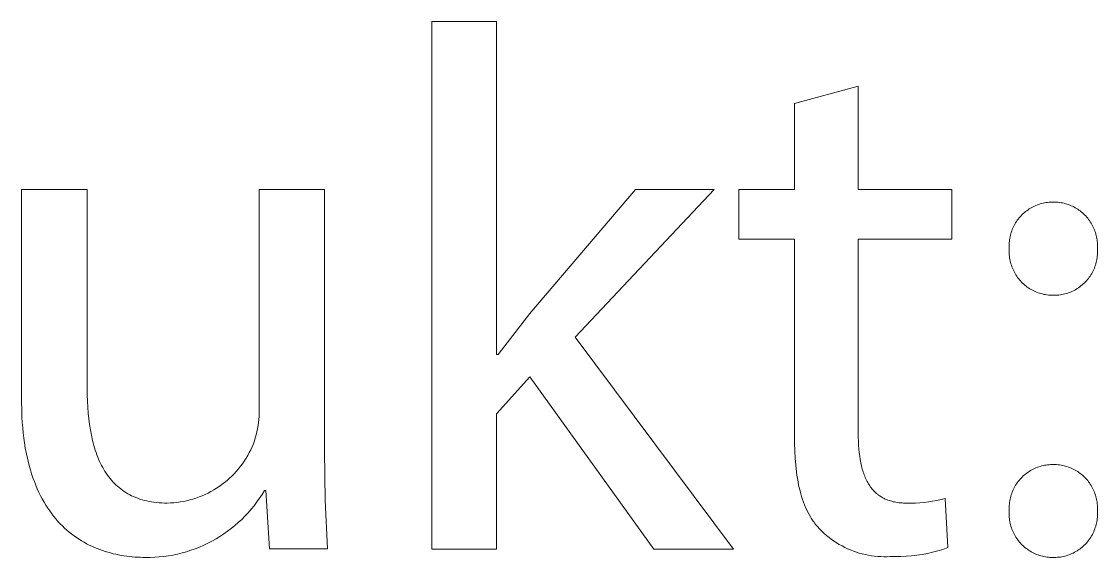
# Model space of a CAD drawing. Header units: millimetres. Extents: x -658 to 2773, y 81 to 2478.
# Drawn here: x 1575.91 to 1625.69, y 232.01 to 256.79 of the extents above; entities that cross this region are included whole.
import ezdxf

# ---------------------------------------------------------------- set-up
doc = ezdxf.new("R2010")
doc.units = ezdxf.units.MM
doc.header["$MEASUREMENT"] = 0
doc.layers.add('Domyślny', color=7, linetype='Continuous', true_color=0x000000)

msp = doc.modelspace()

# ---------------------------------------------------------------- linework, layer by layer
at = {"layer": 'Domyślny', "color": 18, "lineweight": 15, "true_color": 0x000000}
for p, q in [((1594.896, 232.397), (1594.896, 256.786)), ((1594.896, 256.786), (1597.889, 256.786)), ((1597.889, 256.786), (1597.889, 241.387)), ((1611.664, 253.004), (1614.623, 253.792)), ((1614.623, 253.792), (1614.623, 249.017)), ((1611.664, 249.017), (1611.664, 253.004)), ((1575.906, 239.29), (1575.906, 249.023)), ((1575.906, 249.023), (1578.945, 249.023)), ((1578.945, 249.023), (1578.945, 239.815)), ((1586.907, 238.821), (1586.907, 249.023)), ((1586.907, 249.023), (1589.923, 249.023)), ((1589.923, 249.023), (1589.923, 236.925)), ((1599.431, 243.283), (1604.309, 249.018)), ((1607.953, 249.018), (1601.522, 242.187)), ((1604.309, 249.018), (1607.953, 249.018)), ((1609.093, 246.721), (1609.093, 249.017)), ((1609.093, 249.017), (1611.664, 249.017)), ((1614.623, 249.017), (1618.952, 249.017)), ((1618.952, 249.017), (1618.952, 246.721)), ((1623.245, 248.403), (1623.314, 248.415)), ((1623.314, 248.415), (1623.383, 248.424)), ((1623.383, 248.424), (1623.453, 248.431)), ((1623.453, 248.431), (1623.522, 248.436)), ((1623.522, 248.436), (1623.592, 248.438)), ((1623.592, 248.438), (1623.662, 248.438)), ((1623.662, 248.438), (1623.731, 248.437)), ((1623.731, 248.437), (1623.8, 248.433)), ((1623.8, 248.433), (1623.869, 248.428)), ((1623.869, 248.428), (1623.938, 248.42)), ((1623.938, 248.42), (1624.006, 248.409)), ((1622.258, 247.909), (1622.31, 247.955)), ((1622.31, 247.955), (1622.364, 248)), ((1622.364, 248), (1622.42, 248.042)), ((1622.42, 248.042), (1622.477, 248.083)), ((1622.477, 248.083), (1622.535, 248.121)), ((1622.535, 248.121), (1622.594, 248.158)), ((1622.594, 248.158), (1622.655, 248.192)), ((1622.655, 248.192), (1622.717, 248.225)), ((1622.717, 248.225), (1622.78, 248.255)), ((1622.78, 248.255), (1622.844, 248.283)), ((1622.844, 248.283), (1622.909, 248.309)), ((1622.909, 248.309), (1622.975, 248.332)), ((1622.975, 248.332), (1623.042, 248.353)), ((1623.042, 248.353), (1623.109, 248.372)), ((1623.109, 248.372), (1623.177, 248.389)), ((1623.177, 248.389), (1623.245, 248.403)), ((1624.006, 248.409), (1624.074, 248.397)), ((1624.074, 248.397), (1624.142, 248.382)), ((1624.142, 248.382), (1624.209, 248.364)), ((1624.209, 248.364), (1624.275, 248.345)), ((1624.275, 248.345), (1624.341, 248.323)), ((1624.341, 248.323), (1624.405, 248.299)), ((1624.405, 248.299), (1624.469, 248.273)), ((1624.469, 248.273), (1624.532, 248.244)), ((1624.532, 248.244), (1624.594, 248.213)), ((1624.594, 248.213), (1624.655, 248.181)), ((1624.655, 248.181), (1624.715, 248.146)), ((1624.715, 248.146), (1624.774, 248.109)), ((1624.774, 248.109), (1624.831, 248.07)), ((1624.831, 248.07), (1624.887, 248.03)), ((1624.887, 248.03), (1624.941, 247.987)), ((1624.941, 247.987), (1624.994, 247.943)), ((1624.994, 247.943), (1625.046, 247.896)), ((1621.833, 247.359), (1621.867, 247.42)), ((1621.867, 247.42), (1621.903, 247.48)), ((1621.903, 247.48), (1621.94, 247.539)), ((1621.94, 247.539), (1621.98, 247.596)), ((1621.98, 247.596), (1622.022, 247.652)), ((1622.022, 247.652), (1622.065, 247.707)), ((1622.065, 247.707), (1622.111, 247.76)), ((1622.111, 247.76), (1622.158, 247.811)), ((1622.158, 247.811), (1622.207, 247.861)), ((1622.207, 247.861), (1622.258, 247.909)), ((1625.046, 247.896), (1625.095, 247.848)), ((1625.095, 247.848), (1625.144, 247.799)), ((1625.144, 247.799), (1625.19, 247.747)), ((1625.19, 247.747), (1625.235, 247.695)), ((1625.235, 247.695), (1625.277, 247.64)), ((1625.277, 247.64), (1625.318, 247.584)), ((1625.318, 247.584), (1625.357, 247.527)), ((1625.357, 247.527), (1625.394, 247.469)), ((1625.394, 247.469), (1625.429, 247.409)), ((1621.66, 246.903), (1621.678, 246.97)), ((1621.678, 246.97), (1621.698, 247.037)), ((1621.698, 247.037), (1621.721, 247.103)), ((1621.721, 247.103), (1621.745, 247.168)), ((1621.745, 247.168), (1621.773, 247.233)), ((1621.773, 247.233), (1621.802, 247.296)), ((1621.802, 247.296), (1621.833, 247.359)), ((1625.429, 247.409), (1625.462, 247.348)), ((1625.462, 247.348), (1625.493, 247.287)), ((1625.493, 247.287), (1625.521, 247.224)), ((1625.521, 247.224), (1625.548, 247.16)), ((1625.548, 247.16), (1625.572, 247.095)), ((1625.572, 247.095), (1625.594, 247.029)), ((1625.594, 247.029), (1625.614, 246.963)), ((1625.614, 246.963), (1625.632, 246.896)), ((1611.664, 246.721), (1609.093, 246.721)), ((1611.664, 237.65), (1611.664, 246.721)), ((1618.952, 246.721), (1614.623, 246.721)), ((1614.623, 246.721), (1614.623, 237.753)), ((1621.601, 246.418), (1621.602, 246.488)), ((1621.602, 246.488), (1621.606, 246.558)), ((1621.606, 246.558), (1621.612, 246.627)), ((1621.612, 246.627), (1621.62, 246.697)), ((1621.62, 246.697), (1621.631, 246.766)), ((1621.631, 246.766), (1621.644, 246.834)), ((1621.644, 246.834), (1621.66, 246.903)), ((1625.632, 246.896), (1625.647, 246.829)), ((1625.647, 246.829), (1625.66, 246.761)), ((1625.66, 246.761), (1625.67, 246.693)), ((1625.67, 246.693), (1625.678, 246.624)), ((1625.678, 246.624), (1625.684, 246.555)), ((1625.684, 246.555), (1625.688, 246.486)), ((1625.688, 246.486), (1625.689, 246.417)), ((1621.602, 246.348), (1621.601, 246.418)), ((1621.606, 246.279), (1621.602, 246.348)), ((1621.602, 246.138), (1621.603, 246.208)), ((1621.604, 246.068), (1621.602, 246.138)), ((1621.603, 246.208), (1621.606, 246.279)), ((1621.608, 245.997), (1621.604, 246.068)), ((1621.614, 245.927), (1621.608, 245.997)), ((1621.624, 245.858), (1621.614, 245.927)), ((1625.678, 245.93), (1625.669, 245.861)), ((1625.684, 246), (1625.678, 245.93)), ((1625.688, 246.348), (1625.684, 246.279)), ((1625.684, 246.279), (1625.688, 246.209)), ((1625.688, 246.07), (1625.684, 246)), ((1625.689, 246.417), (1625.688, 246.348)), ((1625.688, 246.209), (1625.689, 246.139)), ((1625.689, 246.139), (1625.688, 246.07)), ((1621.635, 245.788), (1621.624, 245.858)), ((1621.649, 245.719), (1621.635, 245.788)), ((1621.665, 245.651), (1621.649, 245.719)), ((1621.684, 245.583), (1621.665, 245.651)), ((1621.705, 245.516), (1621.684, 245.583)), ((1621.728, 245.45), (1621.705, 245.516)), ((1621.754, 245.384), (1621.728, 245.45)), ((1625.569, 245.456), (1625.544, 245.391)), ((1625.592, 245.522), (1625.569, 245.456)), ((1625.612, 245.589), (1625.592, 245.522)), ((1625.63, 245.656), (1625.612, 245.589)), ((1625.645, 245.724), (1625.63, 245.656)), ((1625.659, 245.792), (1625.645, 245.724)), ((1625.669, 245.861), (1625.659, 245.792)), ((1621.782, 245.32), (1621.754, 245.384)), ((1621.812, 245.256), (1621.782, 245.32)), ((1621.844, 245.193), (1621.812, 245.256)), ((1621.878, 245.132), (1621.844, 245.193)), ((1621.915, 245.072), (1621.878, 245.132)), ((1621.954, 245.013), (1621.915, 245.072)), ((1621.994, 244.956), (1621.954, 245.013)), ((1622.037, 244.9), (1621.994, 244.956)), ((1625.309, 244.964), (1625.267, 244.908)), ((1625.349, 245.021), (1625.309, 244.964)), ((1625.387, 245.08), (1625.349, 245.021)), ((1625.423, 245.14), (1625.387, 245.08)), ((1625.456, 245.201), (1625.423, 245.14)), ((1625.488, 245.263), (1625.456, 245.201)), ((1625.517, 245.326), (1625.488, 245.263)), ((1625.544, 245.391), (1625.517, 245.326)), ((1622.081, 244.845), (1622.037, 244.9)), ((1622.128, 244.793), (1622.081, 244.845)), ((1622.176, 244.741), (1622.128, 244.793)), ((1622.226, 244.692), (1622.176, 244.741)), ((1622.278, 244.644), (1622.226, 244.692)), ((1622.331, 244.598), (1622.278, 244.644)), ((1622.386, 244.554), (1622.331, 244.598)), ((1622.442, 244.512), (1622.386, 244.554)), ((1622.5, 244.472), (1622.442, 244.512)), ((1622.559, 244.434), (1622.5, 244.472)), ((1622.619, 244.398), (1622.559, 244.434)), ((1624.754, 244.442), (1624.694, 244.405)), ((1624.812, 244.48), (1624.754, 244.442)), ((1624.869, 244.52), (1624.812, 244.48)), ((1624.925, 244.563), (1624.869, 244.52)), ((1624.979, 244.607), (1624.925, 244.563)), ((1625.031, 244.653), (1624.979, 244.607)), ((1625.082, 244.701), (1625.031, 244.653)), ((1625.131, 244.75), (1625.082, 244.701)), ((1625.178, 244.801), (1625.131, 244.75)), ((1625.224, 244.854), (1625.178, 244.801)), ((1625.267, 244.908), (1625.224, 244.854)), ((1622.681, 244.364), (1622.619, 244.398)), ((1622.744, 244.332), (1622.681, 244.364)), ((1622.808, 244.303), (1622.744, 244.332)), ((1622.873, 244.276), (1622.808, 244.303)), ((1622.938, 244.251), (1622.873, 244.276)), ((1623.005, 244.228), (1622.938, 244.251)), ((1623.072, 244.208), (1623.005, 244.228)), ((1623.14, 244.19), (1623.072, 244.208)), ((1623.209, 244.174), (1623.14, 244.19)), ((1623.278, 244.161), (1623.209, 244.174)), ((1623.347, 244.15), (1623.278, 244.161)), ((1623.417, 244.141), (1623.347, 244.15)), ((1623.487, 244.136), (1623.417, 244.141)), ((1623.557, 244.132), (1623.487, 244.136)), ((1623.628, 244.131), (1623.557, 244.132)), ((1623.698, 244.13), (1623.628, 244.131)), ((1623.767, 244.132), (1623.698, 244.13)), ((1623.837, 244.136), (1623.767, 244.132)), ((1623.906, 244.143), (1623.837, 244.136)), ((1623.975, 244.152), (1623.906, 244.143)), ((1624.044, 244.164), (1623.975, 244.152)), ((1624.112, 244.177), (1624.044, 244.164)), ((1624.18, 244.194), (1624.112, 244.177)), ((1624.248, 244.212), (1624.18, 244.194)), ((1624.314, 244.233), (1624.248, 244.212)), ((1624.38, 244.256), (1624.314, 244.233)), ((1624.445, 244.282), (1624.38, 244.256)), ((1624.509, 244.309), (1624.445, 244.282)), ((1624.572, 244.339), (1624.509, 244.309)), ((1624.634, 244.371), (1624.572, 244.339)), ((1624.694, 244.405), (1624.634, 244.371)), ((1597.958, 241.387), (1599.431, 243.283)), ((1601.522, 242.187), (1608.844, 232.397)), ((1597.889, 241.387), (1597.958, 241.387)), ((1599.431, 240.359), (1597.889, 238.645)), ((1605.166, 232.397), (1599.431, 240.359)), ((1578.945, 239.815), (1578.948, 239.522)), ((1578.948, 239.522), (1578.957, 239.236)), ((1575.916, 238.756), (1575.906, 239.29)), ((1578.957, 239.236), (1578.971, 238.956)), ((1578.971, 238.956), (1578.992, 238.683)), ((1575.927, 238.499), (1575.916, 238.756)), ((1575.942, 238.248), (1575.927, 238.499)), ((1578.992, 238.683), (1579.019, 238.416)), ((1586.888, 238.389), (1586.899, 238.533)), ((1586.899, 238.533), (1586.906, 238.677)), ((1586.906, 238.677), (1586.907, 238.821)), ((1597.889, 238.645), (1597.889, 232.397)), ((1575.962, 238.003), (1575.942, 238.248)), ((1575.986, 237.764), (1575.962, 238.003)), ((1579.019, 238.416), (1579.052, 238.156)), ((1579.052, 238.156), (1579.092, 237.904)), ((1586.797, 237.82), (1586.827, 237.961)), ((1586.827, 237.961), (1586.852, 238.103)), ((1586.852, 238.103), (1586.873, 238.246)), ((1586.873, 238.246), (1586.888, 238.389)), ((1576.014, 237.531), (1575.986, 237.764)), ((1576.046, 237.304), (1576.014, 237.531)), ((1579.092, 237.904), (1579.138, 237.658)), ((1579.138, 237.658), (1579.191, 237.421)), ((1586.681, 237.404), (1586.724, 237.541)), ((1586.724, 237.541), (1586.763, 237.68)), ((1586.763, 237.68), (1586.797, 237.82)), ((1611.667, 237.29), (1611.664, 237.65)), ((1614.623, 237.753), (1614.624, 237.563)), ((1614.624, 237.563), (1614.629, 237.378)), ((1576.082, 237.083), (1576.046, 237.304)), ((1576.122, 236.868), (1576.082, 237.083)), ((1579.191, 237.421), (1579.22, 237.305)), ((1579.22, 237.305), (1579.251, 237.191)), ((1579.251, 237.191), (1579.284, 237.079)), ((1579.284, 237.079), (1579.319, 236.969)), ((1579.319, 236.969), (1579.355, 236.862)), ((1586.444, 236.857), (1586.512, 236.992)), ((1586.512, 236.992), (1586.575, 237.129)), ((1586.575, 237.129), (1586.633, 237.268)), ((1586.633, 237.268), (1586.681, 237.404)), ((1611.679, 236.94), (1611.667, 237.29)), ((1614.629, 237.378), (1614.638, 237.198)), ((1614.638, 237.198), (1614.651, 237.024)), ((1614.651, 237.024), (1614.667, 236.855)), ((1576.165, 236.658), (1576.122, 236.868)), ((1576.213, 236.455), (1576.165, 236.658)), ((1579.355, 236.862), (1579.393, 236.756)), ((1579.393, 236.756), (1579.433, 236.652)), ((1579.433, 236.652), (1579.475, 236.551)), ((1579.475, 236.551), (1579.519, 236.452)), ((1586.127, 236.344), (1586.213, 236.468)), ((1586.213, 236.468), (1586.294, 236.595)), ((1586.294, 236.595), (1586.371, 236.725)), ((1586.371, 236.725), (1586.444, 236.857)), ((1589.923, 236.925), (1589.953, 234.662)), ((1611.698, 236.602), (1611.679, 236.94)), ((1611.726, 236.275), (1611.698, 236.602)), ((1614.667, 236.855), (1614.687, 236.691)), ((1614.687, 236.691), (1614.711, 236.533)), ((1614.711, 236.533), (1614.74, 236.38)), ((1576.263, 236.256), (1576.213, 236.455)), ((1576.318, 236.064), (1576.263, 236.256)), ((1576.375, 235.876), (1576.318, 236.064)), ((1579.519, 236.452), (1579.565, 236.354)), ((1579.565, 236.354), (1579.613, 236.259)), ((1579.613, 236.259), (1579.662, 236.167)), ((1579.662, 236.167), (1579.714, 236.076)), ((1579.714, 236.076), (1579.768, 235.988)), ((1579.768, 235.988), (1579.823, 235.902)), ((1585.742, 235.88), (1585.844, 235.991)), ((1585.844, 235.991), (1585.942, 236.105)), ((1585.942, 236.105), (1586.037, 236.223)), ((1586.037, 236.223), (1586.127, 236.344)), ((1611.762, 235.96), (1611.726, 236.275)), ((1614.74, 236.38), (1614.755, 236.306)), ((1614.755, 236.306), (1614.772, 236.233)), ((1614.772, 236.233), (1614.79, 236.162)), ((1614.79, 236.162), (1614.809, 236.092)), ((1614.809, 236.092), (1614.828, 236.024)), ((1614.828, 236.024), (1614.849, 235.956)), ((1622.477, 235.951), (1622.535, 235.989)), ((1622.535, 235.989), (1622.594, 236.026)), ((1622.594, 236.026), (1622.655, 236.06)), ((1622.655, 236.06), (1622.717, 236.093)), ((1622.717, 236.093), (1622.78, 236.123)), ((1622.78, 236.123), (1622.844, 236.151)), ((1622.844, 236.151), (1622.909, 236.177)), ((1622.909, 236.177), (1622.975, 236.2)), ((1622.975, 236.2), (1623.042, 236.221)), ((1623.042, 236.221), (1623.109, 236.24)), ((1623.109, 236.24), (1623.177, 236.257)), ((1623.177, 236.257), (1623.245, 236.271)), ((1623.245, 236.271), (1623.314, 236.283)), ((1623.314, 236.283), (1623.383, 236.292)), ((1623.383, 236.292), (1623.453, 236.299)), ((1623.453, 236.299), (1623.522, 236.304)), ((1623.522, 236.304), (1623.592, 236.306)), ((1623.592, 236.306), (1623.662, 236.306)), ((1623.662, 236.306), (1623.731, 236.305)), ((1623.731, 236.305), (1623.8, 236.301)), ((1623.8, 236.301), (1623.869, 236.296)), ((1623.869, 236.296), (1623.938, 236.288)), ((1623.938, 236.288), (1624.006, 236.277)), ((1624.006, 236.277), (1624.074, 236.265)), ((1624.074, 236.265), (1624.142, 236.25)), ((1624.142, 236.25), (1624.209, 236.232)), ((1624.209, 236.232), (1624.275, 236.213)), ((1624.275, 236.213), (1624.341, 236.191)), ((1624.341, 236.191), (1624.405, 236.167)), ((1624.405, 236.167), (1624.469, 236.141)), ((1624.469, 236.141), (1624.532, 236.112)), ((1624.532, 236.112), (1624.594, 236.082)), ((1624.594, 236.082), (1624.655, 236.049)), ((1624.655, 236.049), (1624.715, 236.014)), ((1624.715, 236.014), (1624.774, 235.977)), ((1624.774, 235.977), (1624.831, 235.938)), ((1576.436, 235.695), (1576.375, 235.876)), ((1576.501, 235.518), (1576.436, 235.695)), ((1576.568, 235.347), (1576.501, 235.518)), ((1579.823, 235.902), (1579.881, 235.819)), ((1579.881, 235.819), (1579.941, 235.738)), ((1579.941, 235.738), (1580.002, 235.659)), ((1580.002, 235.659), (1580.066, 235.582)), ((1580.066, 235.582), (1580.132, 235.509)), ((1580.132, 235.509), (1580.2, 235.437)), ((1585.177, 235.381), (1585.297, 235.473)), ((1585.297, 235.473), (1585.414, 235.569)), ((1585.414, 235.569), (1585.527, 235.669)), ((1585.527, 235.669), (1585.636, 235.772)), ((1585.636, 235.772), (1585.742, 235.88)), ((1611.783, 235.807), (1611.762, 235.96)), ((1611.807, 235.657), (1611.783, 235.807)), ((1611.833, 235.51), (1611.807, 235.657)), ((1611.862, 235.366), (1611.833, 235.51)), ((1614.849, 235.956), (1614.872, 235.891)), ((1614.872, 235.891), (1614.895, 235.827)), ((1614.895, 235.827), (1614.919, 235.764)), ((1614.919, 235.764), (1614.945, 235.702)), ((1614.945, 235.702), (1614.971, 235.643)), ((1614.971, 235.643), (1614.999, 235.584)), ((1614.999, 235.584), (1615.028, 235.527)), ((1615.028, 235.527), (1615.058, 235.472)), ((1615.058, 235.472), (1615.09, 235.418)), ((1621.98, 235.464), (1622.022, 235.52)), ((1622.022, 235.52), (1622.065, 235.575)), ((1622.065, 235.575), (1622.111, 235.628)), ((1622.111, 235.628), (1622.158, 235.679)), ((1622.158, 235.679), (1622.207, 235.729)), ((1622.207, 235.729), (1622.258, 235.777)), ((1622.258, 235.777), (1622.31, 235.823)), ((1622.31, 235.823), (1622.364, 235.868)), ((1622.364, 235.868), (1622.42, 235.91)), ((1622.42, 235.91), (1622.477, 235.951)), ((1624.831, 235.938), (1624.887, 235.898)), ((1624.887, 235.898), (1624.941, 235.855)), ((1624.941, 235.855), (1624.994, 235.811)), ((1624.994, 235.811), (1625.046, 235.764)), ((1625.046, 235.764), (1625.095, 235.716)), ((1625.095, 235.716), (1625.144, 235.667)), ((1625.144, 235.667), (1625.19, 235.615)), ((1625.19, 235.615), (1625.235, 235.563)), ((1625.235, 235.563), (1625.277, 235.508)), ((1625.277, 235.508), (1625.318, 235.453)), ((1576.638, 235.181), (1576.568, 235.347)), ((1576.712, 235.02), (1576.638, 235.181)), ((1576.788, 234.864), (1576.712, 235.02)), ((1580.2, 235.437), (1580.271, 235.368)), ((1580.271, 235.368), (1580.343, 235.302)), ((1580.343, 235.302), (1580.417, 235.238)), ((1580.417, 235.238), (1580.494, 235.176)), ((1580.494, 235.176), (1580.573, 235.118)), ((1580.573, 235.118), (1580.654, 235.061)), ((1580.654, 235.061), (1580.738, 235.008)), ((1580.738, 235.008), (1580.823, 234.957)), ((1584.399, 234.922), (1584.536, 234.987)), ((1584.536, 234.987), (1584.669, 235.057)), ((1584.669, 235.057), (1584.8, 235.131)), ((1584.8, 235.131), (1584.929, 235.21)), ((1584.929, 235.21), (1585.055, 235.294)), ((1585.055, 235.294), (1585.177, 235.381)), ((1587.147, 235.108), (1587.036, 234.926)), ((1587.216, 235.108), (1587.147, 235.108)), ((1587.376, 232.401), (1587.216, 235.108)), ((1611.893, 235.225), (1611.862, 235.366)), ((1611.927, 235.087), (1611.893, 235.225)), ((1611.963, 234.952), (1611.927, 235.087)), ((1615.09, 235.418), (1615.122, 235.366)), ((1615.122, 235.366), (1615.156, 235.315)), ((1615.156, 235.315), (1615.191, 235.265)), ((1615.191, 235.265), (1615.227, 235.217)), ((1615.227, 235.217), (1615.265, 235.171)), ((1615.265, 235.171), (1615.304, 235.126)), ((1615.304, 235.126), (1615.344, 235.083)), ((1615.344, 235.083), (1615.385, 235.041)), ((1615.385, 235.041), (1615.428, 235.001)), ((1615.428, 235.001), (1615.45, 234.981)), ((1615.45, 234.981), (1615.472, 234.962)), ((1621.721, 234.971), (1621.745, 235.036)), ((1621.745, 235.036), (1621.773, 235.101)), ((1621.773, 235.101), (1621.802, 235.164)), ((1621.802, 235.164), (1621.833, 235.227)), ((1621.833, 235.227), (1621.867, 235.288)), ((1621.867, 235.288), (1621.903, 235.348)), ((1621.903, 235.348), (1621.94, 235.407)), ((1621.94, 235.407), (1621.98, 235.464)), ((1625.318, 235.453), (1625.357, 235.395)), ((1625.357, 235.395), (1625.394, 235.337)), ((1625.394, 235.337), (1625.429, 235.277)), ((1625.429, 235.277), (1625.462, 235.216)), ((1625.462, 235.216), (1625.493, 235.155)), ((1625.493, 235.155), (1625.521, 235.092)), ((1625.521, 235.092), (1625.548, 235.028)), ((1625.548, 235.028), (1625.572, 234.963)), ((1576.868, 234.714), (1576.788, 234.864)), ((1576.95, 234.568), (1576.868, 234.714)), ((1577.034, 234.427), (1576.95, 234.568)), ((1580.823, 234.957), (1580.911, 234.909)), ((1580.911, 234.909), (1581.002, 234.864)), ((1581.002, 234.864), (1581.094, 234.821)), ((1581.094, 234.821), (1581.189, 234.781)), ((1581.189, 234.781), (1581.287, 234.744)), ((1581.287, 234.744), (1581.387, 234.71)), ((1581.387, 234.71), (1581.489, 234.678)), ((1581.489, 234.678), (1581.593, 234.649)), ((1581.593, 234.649), (1581.7, 234.624)), ((1581.7, 234.624), (1581.81, 234.601)), ((1581.81, 234.601), (1581.922, 234.581)), ((1581.922, 234.581), (1582.036, 234.564)), ((1582.036, 234.564), (1582.153, 234.551)), ((1582.153, 234.551), (1582.273, 234.54)), ((1582.273, 234.54), (1582.395, 234.532)), ((1582.395, 234.532), (1582.519, 234.527)), ((1582.519, 234.527), (1582.646, 234.526)), ((1582.646, 234.526), (1582.797, 234.531)), ((1582.797, 234.531), (1582.948, 234.541)), ((1582.948, 234.541), (1583.098, 234.556)), ((1583.098, 234.556), (1583.247, 234.576)), ((1583.247, 234.576), (1583.396, 234.602)), ((1583.396, 234.602), (1583.544, 234.633)), ((1583.544, 234.633), (1583.69, 234.668)), ((1583.69, 234.668), (1583.835, 234.709)), ((1583.835, 234.709), (1583.979, 234.755)), ((1583.979, 234.755), (1584.121, 234.806)), ((1584.121, 234.806), (1584.261, 234.861)), ((1584.261, 234.861), (1584.399, 234.922)), ((1586.795, 234.574), (1586.666, 234.404)), ((1586.919, 234.748), (1586.795, 234.574)), ((1587.036, 234.926), (1586.919, 234.748)), ((1589.953, 234.662), (1590.06, 232.401)), ((1612.001, 234.821), (1611.963, 234.952)), ((1612.043, 234.692), (1612.001, 234.821)), ((1612.087, 234.567), (1612.043, 234.692)), ((1612.133, 234.445), (1612.087, 234.567)), ((1615.472, 234.962), (1615.494, 234.944)), ((1615.494, 234.944), (1615.517, 234.925)), ((1615.517, 234.925), (1615.54, 234.907)), ((1615.54, 234.907), (1615.564, 234.89)), ((1615.564, 234.89), (1615.588, 234.873)), ((1615.588, 234.873), (1615.612, 234.856)), ((1615.612, 234.856), (1615.636, 234.839)), ((1615.636, 234.839), (1615.661, 234.824)), ((1615.661, 234.824), (1615.687, 234.808)), ((1615.687, 234.808), (1615.712, 234.793)), ((1615.712, 234.793), (1615.764, 234.764)), ((1615.764, 234.764), (1615.818, 234.736)), ((1615.818, 234.736), (1615.873, 234.71)), ((1615.873, 234.71), (1615.929, 234.686)), ((1615.929, 234.686), (1615.987, 234.663)), ((1615.987, 234.663), (1616.046, 234.642)), ((1616.046, 234.642), (1616.107, 234.623)), ((1616.107, 234.623), (1616.169, 234.605)), ((1616.169, 234.605), (1616.232, 234.589)), ((1616.232, 234.589), (1616.297, 234.575)), ((1616.297, 234.575), (1616.364, 234.562)), ((1616.364, 234.562), (1616.432, 234.551)), ((1616.432, 234.551), (1616.502, 234.542)), ((1616.502, 234.542), (1616.573, 234.534)), ((1616.573, 234.534), (1616.646, 234.528)), ((1616.646, 234.528), (1616.72, 234.524)), ((1616.72, 234.524), (1616.796, 234.521)), ((1616.796, 234.521), (1616.873, 234.52)), ((1616.873, 234.52), (1617.072, 234.519)), ((1617.072, 234.519), (1617.271, 234.525)), ((1617.271, 234.525), (1617.469, 234.536)), ((1617.469, 234.536), (1617.667, 234.554)), ((1617.667, 234.554), (1617.865, 234.578)), ((1617.865, 234.578), (1618.061, 234.609)), ((1618.061, 234.609), (1618.257, 234.645)), ((1618.257, 234.645), (1618.451, 234.688)), ((1618.451, 234.688), (1618.644, 234.737)), ((1618.644, 234.737), (1618.769, 232.464)), ((1621.606, 234.426), (1621.612, 234.495)), ((1621.612, 234.495), (1621.62, 234.565)), ((1621.62, 234.565), (1621.631, 234.634)), ((1621.631, 234.634), (1621.644, 234.702)), ((1621.644, 234.702), (1621.66, 234.771)), ((1621.66, 234.771), (1621.678, 234.838)), ((1621.678, 234.838), (1621.698, 234.905)), ((1621.698, 234.905), (1621.721, 234.971)), ((1625.572, 234.963), (1625.594, 234.897)), ((1625.594, 234.897), (1625.614, 234.831)), ((1625.614, 234.831), (1625.632, 234.764)), ((1625.632, 234.764), (1625.647, 234.697)), ((1625.647, 234.697), (1625.66, 234.629)), ((1625.66, 234.629), (1625.67, 234.561)), ((1625.67, 234.561), (1625.678, 234.492)), ((1625.678, 234.492), (1625.684, 234.423)), ((1577.121, 234.291), (1577.034, 234.427)), ((1577.211, 234.159), (1577.121, 234.291)), ((1577.303, 234.032), (1577.211, 234.159)), ((1577.398, 233.91), (1577.303, 234.032)), ((1586.391, 234.077), (1586.245, 233.922)), ((1586.531, 234.238), (1586.391, 234.077)), ((1586.666, 234.404), (1586.531, 234.238)), ((1612.183, 234.326), (1612.133, 234.445)), ((1612.235, 234.211), (1612.183, 234.326)), ((1612.29, 234.098), (1612.235, 234.211)), ((1612.348, 233.989), (1612.29, 234.098)), ((1612.409, 233.884), (1612.348, 233.989)), ((1621.601, 234.286), (1621.602, 234.356)), ((1621.602, 234.216), (1621.601, 234.286)), ((1621.602, 234.356), (1621.606, 234.426)), ((1621.606, 234.147), (1621.602, 234.216)), ((1621.603, 234.077), (1621.606, 234.147)), ((1621.603, 234.006), (1621.603, 234.077)), ((1621.605, 233.936), (1621.603, 234.006)), ((1625.684, 234.423), (1625.688, 234.354)), ((1625.688, 234.216), (1625.684, 234.147)), ((1625.684, 234.147), (1625.687, 234.077)), ((1625.687, 234.077), (1625.688, 234.008)), ((1625.688, 234.008), (1625.687, 233.938)), ((1625.688, 234.354), (1625.689, 234.285)), ((1625.689, 234.285), (1625.688, 234.216)), ((1577.494, 233.793), (1577.398, 233.91)), ((1577.593, 233.68), (1577.494, 233.793)), ((1577.694, 233.571), (1577.593, 233.68)), ((1577.797, 233.466), (1577.694, 233.571)), ((1585.776, 233.485), (1585.611, 233.35)), ((1585.937, 233.625), (1585.776, 233.485)), ((1586.094, 233.771), (1585.937, 233.625)), ((1586.245, 233.922), (1586.094, 233.771)), ((1612.441, 233.832), (1612.409, 233.884)), ((1612.473, 233.781), (1612.441, 233.832)), ((1612.507, 233.731), (1612.473, 233.781)), ((1612.541, 233.682), (1612.507, 233.731)), ((1612.575, 233.634), (1612.541, 233.682)), ((1612.611, 233.587), (1612.575, 233.634)), ((1612.647, 233.54), (1612.611, 233.587)), ((1612.684, 233.495), (1612.647, 233.54)), ((1612.722, 233.45), (1612.684, 233.495)), ((1621.609, 233.866), (1621.605, 233.936)), ((1621.616, 233.797), (1621.609, 233.866)), ((1621.625, 233.727), (1621.616, 233.797)), ((1621.637, 233.658), (1621.625, 233.727)), ((1621.651, 233.589), (1621.637, 233.658)), ((1621.667, 233.521), (1621.651, 233.589)), ((1621.686, 233.454), (1621.667, 233.521)), ((1625.628, 233.526), (1625.61, 233.459)), ((1625.643, 233.594), (1625.628, 233.526)), ((1625.657, 233.662), (1625.643, 233.594)), ((1625.668, 233.731), (1625.657, 233.662)), ((1625.677, 233.8), (1625.668, 233.731)), ((1625.683, 233.869), (1625.677, 233.8)), ((1625.687, 233.938), (1625.683, 233.869)), ((1577.902, 233.366), (1577.797, 233.466)), ((1578.009, 233.27), (1577.902, 233.366)), ((1578.117, 233.178), (1578.009, 233.27)), ((1578.227, 233.091), (1578.117, 233.178)), ((1578.339, 233.007), (1578.227, 233.091)), ((1578.452, 232.927), (1578.339, 233.007)), ((1585.266, 233.098), (1585.087, 232.981)), ((1585.44, 233.221), (1585.266, 233.098)), ((1585.611, 233.35), (1585.44, 233.221)), ((1612.761, 233.406), (1612.722, 233.45)), ((1612.8, 233.363), (1612.761, 233.406)), ((1612.84, 233.321), (1612.8, 233.363)), ((1612.942, 233.219), (1612.84, 233.321)), ((1613.047, 233.12), (1612.942, 233.219)), ((1613.156, 233.025), (1613.047, 233.12)), ((1613.268, 232.934), (1613.156, 233.025)), ((1621.707, 233.387), (1621.686, 233.454)), ((1621.731, 233.321), (1621.707, 233.387)), ((1621.756, 233.255), (1621.731, 233.321)), ((1621.784, 233.191), (1621.756, 233.255)), ((1621.815, 233.128), (1621.784, 233.191)), ((1621.847, 233.066), (1621.815, 233.128)), ((1621.882, 233.005), (1621.847, 233.066)), ((1621.918, 232.945), (1621.882, 233.005)), ((1625.419, 233.012), (1625.384, 232.953)), ((1625.453, 233.073), (1625.419, 233.012)), ((1625.485, 233.135), (1625.453, 233.073)), ((1625.514, 233.198), (1625.485, 233.135)), ((1625.541, 233.262), (1625.514, 233.198)), ((1625.566, 233.327), (1625.541, 233.262)), ((1625.589, 233.393), (1625.566, 233.327)), ((1625.61, 233.459), (1625.589, 233.393)), ((1578.566, 232.851), (1578.452, 232.927)), ((1578.682, 232.779), (1578.566, 232.851)), ((1578.799, 232.711), (1578.682, 232.779)), ((1578.917, 232.646), (1578.799, 232.711)), ((1579.037, 232.585), (1578.917, 232.646)), ((1579.157, 232.527), (1579.037, 232.585)), ((1579.278, 232.473), (1579.157, 232.527)), ((1584.141, 232.49), (1583.942, 232.412)), ((1584.336, 232.576), (1584.141, 232.49)), ((1584.529, 232.667), (1584.336, 232.576)), ((1584.719, 232.766), (1584.529, 232.667)), ((1584.905, 232.87), (1584.719, 232.766)), ((1585.087, 232.981), (1584.905, 232.87)), ((1613.383, 232.847), (1613.268, 232.934)), ((1613.501, 232.764), (1613.383, 232.847)), ((1613.621, 232.685), (1613.501, 232.764)), ((1613.745, 232.61), (1613.621, 232.685)), ((1613.871, 232.54), (1613.745, 232.61)), ((1613.999, 232.474), (1613.871, 232.54)), ((1621.957, 232.886), (1621.918, 232.945)), ((1621.997, 232.829), (1621.957, 232.886)), ((1622.04, 232.774), (1621.997, 232.829)), ((1622.085, 232.72), (1622.04, 232.774)), ((1622.131, 232.667), (1622.085, 232.72)), ((1622.179, 232.616), (1622.131, 232.667)), ((1622.229, 232.567), (1622.179, 232.616)), ((1622.281, 232.519), (1622.229, 232.567)), ((1622.334, 232.474), (1622.281, 232.519)), ((1625.028, 232.528), (1624.975, 232.482)), ((1625.078, 232.575), (1625.028, 232.528)), ((1625.128, 232.625), (1625.078, 232.575)), ((1625.175, 232.675), (1625.128, 232.625)), ((1625.22, 232.728), (1625.175, 232.675)), ((1625.264, 232.782), (1625.22, 232.728)), ((1625.306, 232.838), (1625.264, 232.782)), ((1625.346, 232.895), (1625.306, 232.838)), ((1625.384, 232.953), (1625.346, 232.895)), ((1579.4, 232.422), (1579.278, 232.473)), ((1579.523, 232.375), (1579.4, 232.422)), ((1579.646, 232.33), (1579.523, 232.375)), ((1579.77, 232.289), (1579.646, 232.33)), ((1579.895, 232.252), (1579.77, 232.289)), ((1580.02, 232.217), (1579.895, 232.252)), ((1580.145, 232.185), (1580.02, 232.217)), ((1580.27, 232.156), (1580.145, 232.185)), ((1580.396, 232.13), (1580.27, 232.156)), ((1580.521, 232.107), (1580.396, 232.13)), ((1580.647, 232.086), (1580.521, 232.107)), ((1580.772, 232.069), (1580.647, 232.086)), ((1580.898, 232.053), (1580.772, 232.069)), ((1581.023, 232.041), (1580.898, 232.053)), ((1581.148, 232.03), (1581.023, 232.041)), ((1581.272, 232.023), (1581.148, 232.03)), ((1581.396, 232.017), (1581.272, 232.023)), ((1581.519, 232.014), (1581.396, 232.017)), ((1581.641, 232.013), (1581.519, 232.014)), ((1581.855, 232.013), (1581.641, 232.013)), ((1582.068, 232.021), (1581.855, 232.013)), ((1582.281, 232.036), (1582.068, 232.021)), ((1582.493, 232.058), (1582.281, 232.036)), ((1582.705, 232.087), (1582.493, 232.058)), ((1582.915, 232.123), (1582.705, 232.087)), ((1583.124, 232.167), (1582.915, 232.123)), ((1583.332, 232.218), (1583.124, 232.167)), ((1583.537, 232.276), (1583.332, 232.218)), ((1583.741, 232.34), (1583.537, 232.276)), ((1583.942, 232.412), (1583.741, 232.34)), ((1590.06, 232.401), (1587.376, 232.401)), ((1597.889, 232.397), (1594.896, 232.397)), ((1608.844, 232.397), (1605.166, 232.397)), ((1614.129, 232.412), (1613.999, 232.474)), ((1614.262, 232.355), (1614.129, 232.412)), ((1614.396, 232.303), (1614.262, 232.355)), ((1614.532, 232.255), (1614.396, 232.303)), ((1614.67, 232.212), (1614.532, 232.255)), ((1614.809, 232.174), (1614.67, 232.212)), ((1614.949, 232.141), (1614.809, 232.174)), ((1615.091, 232.113), (1614.949, 232.141)), ((1615.233, 232.089), (1615.091, 232.113)), ((1615.376, 232.071), (1615.233, 232.089)), ((1615.52, 232.057), (1615.376, 232.071)), ((1615.664, 232.048), (1615.52, 232.057)), ((1615.808, 232.045), (1615.664, 232.048)), ((1615.952, 232.046), (1615.808, 232.045)), ((1616.096, 232.053), (1615.952, 232.046)), ((1616.343, 232.048), (1616.096, 232.053)), ((1616.591, 232.052), (1616.343, 232.048)), ((1616.838, 232.064), (1616.591, 232.052)), ((1617.084, 232.084), (1616.838, 232.064)), ((1617.33, 232.114), (1617.084, 232.084)), ((1617.574, 232.151), (1617.33, 232.114)), ((1617.817, 232.197), (1617.574, 232.151)), ((1618.059, 232.252), (1617.817, 232.197)), ((1618.298, 232.314), (1618.059, 232.252)), ((1618.535, 232.385), (1618.298, 232.314)), ((1618.769, 232.464), (1618.535, 232.385)), ((1622.389, 232.43), (1622.334, 232.474)), ((1622.445, 232.388), (1622.389, 232.43)), ((1622.503, 232.348), (1622.445, 232.388)), ((1622.562, 232.311), (1622.503, 232.348)), ((1622.622, 232.275), (1622.562, 232.311)), ((1622.684, 232.241), (1622.622, 232.275)), ((1622.746, 232.21), (1622.684, 232.241)), ((1622.81, 232.18), (1622.746, 232.21)), ((1622.875, 232.153), (1622.81, 232.18)), ((1622.94, 232.129), (1622.875, 232.153)), ((1623.007, 232.106), (1622.94, 232.129)), ((1623.074, 232.086), (1623.007, 232.106)), ((1623.142, 232.068), (1623.074, 232.086)), ((1623.21, 232.053), (1623.142, 232.068)), ((1623.279, 232.04), (1623.21, 232.053)), ((1623.348, 232.029), (1623.279, 232.04)), ((1623.418, 232.021), (1623.348, 232.029)), ((1623.488, 232.015), (1623.418, 232.021)), ((1623.558, 232.011), (1623.488, 232.015)), ((1623.628, 232.01), (1623.558, 232.011)), ((1623.697, 232.01), (1623.628, 232.01)), ((1623.767, 232.011), (1623.697, 232.01)), ((1623.836, 232.016), (1623.767, 232.011)), ((1623.905, 232.022), (1623.836, 232.016)), ((1623.974, 232.031), (1623.905, 232.022)), ((1624.043, 232.042), (1623.974, 232.031)), ((1624.111, 232.056), (1624.043, 232.042)), ((1624.179, 232.072), (1624.111, 232.056)), ((1624.246, 232.09), (1624.179, 232.072)), ((1624.312, 232.111), (1624.246, 232.09)), ((1624.378, 232.134), (1624.312, 232.111)), ((1624.442, 232.159), (1624.378, 232.134)), ((1624.506, 232.187), (1624.442, 232.159)), ((1624.569, 232.216), (1624.506, 232.187)), ((1624.631, 232.248), (1624.569, 232.216)), ((1624.692, 232.282), (1624.631, 232.248)), ((1624.751, 232.318), (1624.692, 232.282)), ((1624.809, 232.356), (1624.751, 232.318)), ((1624.866, 232.396), (1624.809, 232.356)), ((1624.921, 232.438), (1624.866, 232.396)), ((1624.975, 232.482), (1624.921, 232.438))]:
    msp.add_line(p, q, dxfattribs=at)

doc.saveas('drawing.dxf')
